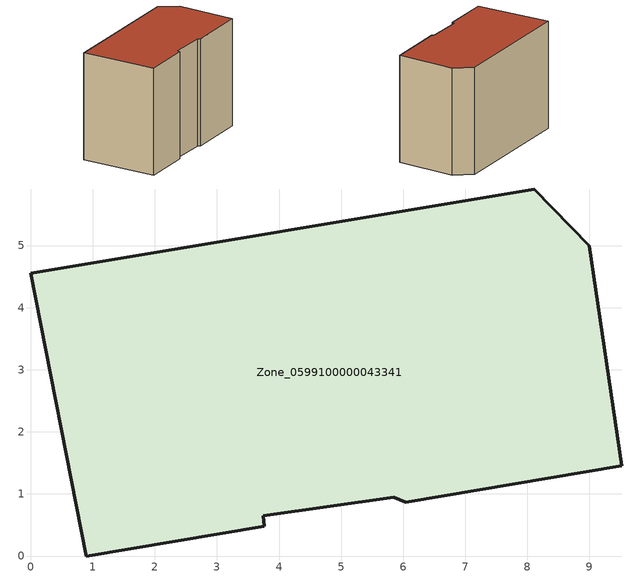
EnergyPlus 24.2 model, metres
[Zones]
Zone_0599100000043341
 floor ground (C_G): 6.04,0.86 5.85,0.94 3.74,0.65 3.76,0.48 0.89,0 0,4.55 8.11,5.91 9,5 9.52,1.45 z0.03
 wall outside (C_F): 3.74,0.65 5.85,0.94 6.04,0.86 9.52,1.45 9,5 8.11,5.91 0,4.55 0.89,0 3.76,0.48 3.74,0.65 z0.03:6.7
 roof outside (C_R): 5.85,0.94 6.04,0.86 9.52,1.45 9,5 8.11,5.91 0,4.55 0.89,0 3.76,0.48 3.74,0.65 z6.7
[BUILDING]
Pand.0599100000043341: North Axis=0; Terrain=City; Loads Convergence Tolerance Value=0.04; Temperature Convergence Tolerance Value=0.4; Solar Distribution=FullExterior; Maximum Number of Warmup Days=25; Minimum Number of Warmup Days=1
[Site:Location]
Rotterdam.The.Hague.AP_ZH_NLD Design_Conditions: Latitude=51.96; Longitude=4.45; Time Zone=1; Elevation=-4.5
[SITE:GROUNDTEMPERATURE:BUILDINGSURFACE]
18, 18, 18, 18, 18, 18, 18, 18, 18, 18, 18, 18
[MATERIAL] Thermal Absorptance=0.9; Solar Absorptance=0.7; Visible Absorptance=0.7
Name | Roughness | Thickness | Conductivity | Density | Specific Heat
G.TI.1946 | MediumSmooth | 0.15 | 1 | 540 | 1210
F.TI.1946 | Rough | 0.3 | 0.857143 | 1920 | 840
R.TI.1946 | MediumRough | 0.2 | 0.1 | 1500 | 1000
[CONSTRUCTION]
C_G: G.TI.1946
C_F: F.TI.1946
C_R: R.TI.1946
[ZONE]
Zone_0599100000043341: Type=1; Multiplier=1; Ceiling Height=Autocalculate; Volume=Autocalculate; Floor Area=autocalculate; Part of Total Floor Area=Yes
[ZONEINFILTRATION:DESIGNFLOWRATE]
Infil_Zone_0599100000043341: Zone or ZoneList or Space or SpaceList=Zone_0599100000043341; Schedule=AlwaysOn; Design Flow Rate Calculation Method=Flow/Area; Flow Rate per Floor Area=0.003; Constant Term Coefficient=1; Temperature Term Coefficient=0; Velocity Term Coefficient=0; Velocity Squared Term Coefficient=0
[HVACTEMPLATE:ZONE:IDEALLOADSAIRSYSTEM]
Zone_0599100000043341: Maximum Heating Supply Air Temperature=50; Minimum Cooling Supply Air Temperature=13; Maximum Heating Supply Air Humidity Ratio=0.0156; Minimum Cooling Supply Air Humidity Ratio=0.0077; Heating Limit=NoLimit; Cooling Limit=NoLimit; Dehumidification Control Type=ConstantSensibleHeatRatio; Cooling Sensible Heat Ratio=0.7; Dehumidification Setpoint=60; Humidification Control Type=None; Humidification Setpoint=30; Outdoor Air Method=None; Outdoor Air Flow Rate per Person=0.00944; Outdoor Air Flow Rate per Zone Floor Area=0; Outdoor Air Flow Rate per Zone=0; Demand Controlled Ventilation Type=None; Outdoor Air Economizer Type=NoEconomizer; Heat Recovery Type=None; Sensible Heat Recovery Effectiveness=0.7; Latent Heat Recovery Effectiveness=0.65
[ZONECONTROL:THERMOSTAT]
ThermostatControl_Zone_0599100000043341: Zone or ZoneList=Zone_0599100000043341; Control Type Schedule=DualSetpointControlType; Control 1=Thermostat_Zone_0599100000043341; Temperature Difference Between Cutout And Setpoint=0
[THERMOSTATSETPOINT:DUALSETPOINT]
Thermostat_Zone_0599100000043341: Heating Setpoint Temperature Schedule=HeatingSetpoint_Zone_0599100000043341; Cooling Setpoint Temperature Schedule=CoolingSetpoint_Zone_0599100000043341
[SCHEDULE:COMPACT]
HeatingSetpoint_Zone_0599100000043341: Through: 12/31, For: AllDays, Until: 24:00, 21
CoolingSetpoint_Zone_0599100000043341: Through: 12/31, For: AllDays, Until: 24:00, 24
DualSetpointControlType: Through: 12/31, For: AllDays, Until: 24:00, 4
AlwaysOn: Through: 12/31, For: AllDays, Until: 24:00, 1
